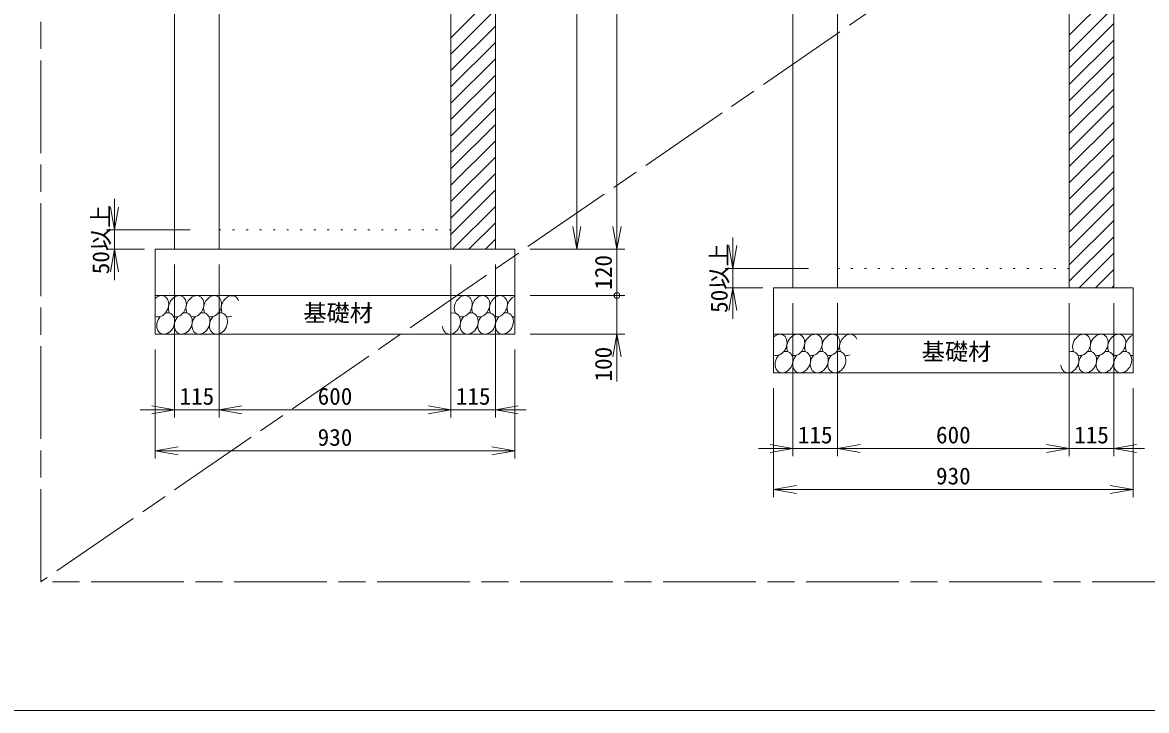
# Model space of a CAD drawing. Units: millimetres, scale not verified. Extents: x 2577 to 21887, y 2787 to 16449.
# Drawn here: x 16480 to 19389, y 2787 to 4568 of the extents above; entities that cross this region are included whole.
import ezdxf
from ezdxf.enums import TextEntityAlignment as Align

# ---------------------------------------------------------------- set-up
doc = ezdxf.new("R2010")
doc.units = ezdxf.units.MM
doc.header["$LTSCALE"] = 20
doc.linetypes.add('CHAIN', pattern=[18.5, 12, -1.5, 3.5, -1.5])
doc.linetypes.add('DOTTED', pattern=[1.75, 0.25, -1.5])
doc.layers.add('Layer1', color=4, linetype='Continuous', lineweight=18)
doc.styles.add('ＭＳ ゴシック-5.0-0.0', font='')
doc.styles.get('ＭＳ ゴシック-5.0-0.0').set_extended_font_data('ＭＳ ゴシック-5.0-0.0')

msp = doc.modelspace()

# ---------------------------------------------------------------- linework, layer by layer
at = {"layer": 'Layer1', "linetype": 'CHAIN'}
for p, q in [((16527.81, 3119.55), (16527.81, 6431.94)), ((21337.61, 6431.94), (16527.81, 3119.55)), ((21337.61, 3119.55), (16527.81, 3119.55))]:
    msp.add_line(p, q, dxfattribs=at)
at = {"layer": 'Layer1'}
for p, q in [((16873.71, 3980.85), (16873.71, 5470.85)), ((17703.71, 3980.85), (17703.71, 5470.85)), ((18018.34, 5470.85), (18018.34, 3980.85)), ((18473.71, 3880.85), (18473.71, 5470.85)), ((19303.71, 3880.85), (19303.71, 5470.85)), ((17914.28, 3980.85), (17914.28, 5330.85)), ((16988.71, 3980.85), (16988.71, 5145.85)), ((17588.71, 3980.85), (17588.71, 5145.85)), ((18588.71, 3880.85), (18588.71, 5145.85)), ((19188.71, 3880.85), (19188.71, 5145.85)), ((17703.71, 4643.17), (17588.71, 4528.17)), ((19303.71, 4649.33), (19188.71, 4534.33)), ((17703.71, 4600.74), (17588.71, 4485.74)), ((19303.71, 4606.91), (19188.71, 4491.91)), ((17703.71, 4558.32), (17588.71, 4443.32)), ((19303.71, 4564.48), (19188.71, 4449.48)), ((17703.71, 4515.89), (17588.71, 4400.89)), ((19303.71, 4522.05), (19188.71, 4407.05)), ((19303.71, 4479.63), (19188.71, 4364.63)), ((17703.71, 4473.46), (17588.71, 4358.46)), ((17703.71, 4431.04), (17588.71, 4316.04)), ((19303.71, 4437.2), (19188.71, 4322.2)), ((19303.71, 4394.77), (19188.71, 4279.77)), ((17703.71, 4388.61), (17588.71, 4273.61)), ((17703.71, 4346.18), (17588.71, 4231.18)), ((19303.71, 4352.35), (19188.71, 4237.35)), ((19303.71, 4309.92), (19188.71, 4194.92)), ((17703.71, 4303.76), (17588.71, 4188.76)), ((17703.71, 4261.33), (17588.71, 4146.33)), ((19303.71, 4267.5), (19188.71, 4152.5)), ((17703.71, 4218.9), (17588.71, 4103.9)), ((19303.71, 4225.07), (19188.71, 4110.07)), ((17703.71, 4176.48), (17588.71, 4061.48)), ((19303.71, 4182.64), (19188.71, 4067.64)), ((17703.71, 4134.05), (17588.71, 4019.05)), ((19303.71, 4140.22), (19188.71, 4025.22)), ((16717.87, 4030.85), (16717.87, 4110.85)), ((16717.87, 4030.85), (16707.45, 4089.93)), ((16717.87, 4030.85), (16728.29, 4089.93)), ((17703.71, 4091.63), (17592.93, 3980.85)), ((19303.71, 4097.79), (19188.71, 3982.79)), ((17703.71, 4049.2), (17635.36, 3980.85)), ((19303.71, 4055.36), (19188.71, 3940.36)), ((16914.35, 4030.85), (16697.87, 4030.85)), ((16717.87, 4030.85), (16717.87, 3980.85)), ((17914.28, 3980.85), (17903.86, 4039.93)), ((17914.28, 3980.85), (17924.7, 4039.93)), ((18018.34, 3980.85), (18007.92, 4039.93)), ((18018.34, 3980.85), (18007.92, 4039.93)), ((18018.34, 3980.85), (18018.34, 4040.85)), ((18018.34, 3980.85), (18028.76, 4039.93)), ((18018.34, 3980.85), (18028.76, 4039.93)), ((17703.71, 4006.77), (17677.78, 3980.85)), ((18317.87, 3930.85), (18307.45, 3989.93)), ((18317.87, 3930.85), (18317.87, 4010.85)), ((18317.87, 3930.85), (18328.29, 3989.93)), ((19303.71, 4012.94), (19188.71, 3897.94)), ((16795.96, 3980.85), (16697.87, 3980.85)), ((16717.87, 3980.85), (16707.45, 3921.76)), ((16717.87, 3980.85), (16728.29, 3921.76)), ((16717.87, 3980.85), (16717.87, 3900.85)), ((16823.71, 3980.85), (17753.71, 3980.85)), ((16823.71, 3860.85), (16823.71, 3980.85)), ((17753.71, 3860.85), (17753.71, 3980.85)), ((17793.71, 3980.85), (17934.28, 3980.85)), ((17793.71, 3980.85), (18038.34, 3980.85)), ((18018.34, 3860.85), (18018.34, 3980.85)), ((19303.71, 3970.51), (19214.04, 3880.85)), ((16873.71, 3940.85), (16873.71, 3544.93)), ((16988.71, 3940.85), (16988.71, 3544.93)), ((17588.71, 3940.85), (17588.71, 3544.93)), ((17703.71, 3940.85), (17703.71, 3544.93)), ((18514.35, 3930.85), (18297.87, 3930.85)), ((18317.87, 3930.85), (18317.87, 3880.85)), ((19303.71, 3928.08), (19256.47, 3880.85)), ((18395.96, 3880.85), (18297.87, 3880.85)), ((18317.87, 3880.85), (18307.45, 3821.76)), ((18317.87, 3880.85), (18328.29, 3821.76)), ((18317.87, 3880.85), (18317.87, 3800.85)), ((18423.71, 3880.85), (19353.71, 3880.85)), ((18423.71, 3760.85), (18423.71, 3880.85)), ((19303.71, 3885.66), (19298.9, 3880.85)), ((19353.71, 3760.85), (19353.71, 3880.85)), ((16823.71, 3860.85), (16823.71, 3760.85)), ((16823.71, 3860.85), (17753.71, 3860.85)), ((17753.71, 3760.85), (17753.71, 3860.85)), ((17793.71, 3860.85), (18038.34, 3860.85)), ((18018.34, 3860.85), (18018.34, 3800.85)), ((18018.34, 3760.85), (18018.34, 3860.85)), ((18018.34, 3860.85), (18018.34, 3800.85)), ((18473.71, 3840.85), (18473.71, 3444.93)), ((18588.71, 3840.85), (18588.71, 3444.93)), ((19188.71, 3840.85), (19188.71, 3444.93)), ((19303.71, 3840.85), (19303.71, 3444.93)), ((17753.71, 3760.85), (16823.71, 3760.85)), ((17793.71, 3760.85), (18038.34, 3760.85)), ((18018.34, 3760.85), (18007.92, 3701.76)), ((18018.34, 3760.85), (18028.76, 3701.76)), ((18018.34, 3638.23), (18018.34, 3760.85)), ((18423.71, 3760.85), (18423.71, 3660.85)), ((18423.71, 3760.85), (19353.71, 3760.85)), ((19353.71, 3660.85), (19353.71, 3760.85)), ((16823.71, 3720.85), (16823.71, 3438.76)), ((17753.71, 3720.85), (17753.71, 3438.76)), ((19353.71, 3660.85), (18423.71, 3660.85)), ((18423.71, 3620.85), (18423.71, 3338.76)), ((19353.71, 3620.85), (19353.71, 3338.76)), ((16784.8, 3564.93), (16873.71, 3564.93)), ((16873.71, 3564.93), (16813.71, 3564.93)), ((16873.71, 3564.93), (16814.62, 3575.35)), ((16873.71, 3564.93), (16814.62, 3575.35)), ((16873.71, 3564.93), (16814.62, 3554.51)), ((16873.71, 3564.93), (16814.62, 3554.51)), ((16988.71, 3564.93), (16873.71, 3564.93)), ((16988.71, 3564.93), (17047.8, 3575.35)), ((16988.71, 3564.93), (17047.8, 3575.35)), ((16988.71, 3564.93), (17047.8, 3554.51)), ((16988.71, 3564.93), (17048.71, 3564.93)), ((17588.71, 3564.93), (16988.71, 3564.93)), ((16988.71, 3564.93), (17047.8, 3554.51)), ((17588.71, 3564.93), (17528.71, 3564.93)), ((17588.71, 3564.93), (17529.62, 3575.35)), ((17588.71, 3564.93), (17529.62, 3575.35)), ((17588.71, 3564.93), (17529.62, 3554.51)), ((17588.71, 3564.93), (17529.62, 3554.51)), ((17703.71, 3564.93), (17588.71, 3564.93)), ((17703.71, 3564.93), (17762.8, 3575.35)), ((17703.71, 3564.93), (17762.8, 3575.35)), ((17703.71, 3564.93), (17762.8, 3554.51)), ((17703.71, 3564.93), (17763.71, 3564.93)), ((17703.71, 3564.93), (17762.8, 3554.51)), ((17783.4, 3564.93), (17703.71, 3564.93)), ((16823.71, 3458.76), (16882.8, 3469.18)), ((17753.71, 3458.76), (17694.62, 3469.18)), ((18384.8, 3464.93), (18473.71, 3464.93)), ((18473.71, 3464.93), (18413.71, 3464.93)), ((18473.71, 3464.93), (18414.62, 3475.35)), ((18473.71, 3464.93), (18414.62, 3475.35)), ((18473.71, 3464.93), (18414.62, 3454.51)), ((18473.71, 3464.93), (18414.62, 3454.51)), ((18588.71, 3464.93), (18473.71, 3464.93)), ((18473.71, 3464.93), (18573.71, 3464.93)), ((18588.71, 3464.93), (18647.8, 3475.35)), ((18588.71, 3464.93), (18647.8, 3475.35)), ((18588.71, 3464.93), (18647.8, 3454.51)), ((18588.71, 3464.93), (18648.71, 3464.93)), ((19188.71, 3464.93), (18588.71, 3464.93)), ((18588.71, 3464.93), (18647.8, 3454.51)), ((19188.71, 3464.93), (19128.71, 3464.93)), ((19188.71, 3464.93), (19129.62, 3475.35)), ((19188.71, 3464.93), (19129.62, 3475.35)), ((19188.71, 3464.93), (19129.62, 3454.51)), ((19188.71, 3464.93), (19129.62, 3454.51)), ((19303.71, 3464.93), (19188.71, 3464.93)), ((19303.71, 3464.93), (19203.71, 3464.93)), ((19303.71, 3464.93), (19362.8, 3475.35)), ((19303.71, 3464.93), (19362.8, 3475.35)), ((19303.71, 3464.93), (19362.8, 3454.51)), ((19303.71, 3464.93), (19363.71, 3464.93)), ((19303.71, 3464.93), (19362.8, 3454.51)), ((19383.4, 3464.93), (19303.71, 3464.93)), ((16823.71, 3458.76), (17753.71, 3458.76)), ((16823.71, 3458.76), (16882.8, 3448.34)), ((17753.71, 3458.76), (17694.62, 3448.34)), ((18423.71, 3358.76), (18482.8, 3369.18)), ((18423.71, 3358.76), (19353.71, 3358.76)), ((18423.71, 3358.76), (18482.8, 3348.34)), ((19353.71, 3358.76), (19294.62, 3369.18)), ((19353.71, 3358.76), (19294.62, 3348.34)), ((2577.44, 2786.81), (21887.41, 2786.81))]:
    msp.add_line(p, q, dxfattribs=at)
at = {"layer": 'Layer1', "linetype": 'DOTTED', "lineweight": 13}
for p, q in [((16988.71, 4030.85), (17588.71, 4030.85)), ((18588.71, 3930.85), (19188.71, 3930.85))]:
    msp.add_line(p, q, dxfattribs=at)
at = {"layer": 'Layer1'}
msp.add_circle((18018.34, 3860.85), 7.43, dxfattribs=at)
for centre, start_param, end_param in [((16835.34, 3833.03), 3.1641089, 7.3535633), ((16880.86, 3833.03), 3.2518953, 8.9063261), ((16926.38, 3833.03), 3.2518953, 8.9063261), ((16971.91, 3833.03), 3.2518953, 8.9063261), ((17017.43, 3833.03), 5.610227, 8.9063261), ((17620.57, 3833.03), 3.2518953, 8.9063261), ((17666.1, 3833.03), 3.2518953, 8.9063261), ((17711.62, 3833.03), 3.2518953, 8.9063261), ((17757.15, 3833.03), 0.6949414, 2.6231408), ((16850.71, 3788.36), 1.1965976, 6.8860585), ((16896.24, 3788.36), 1.1965976, 6.8860585), ((16941.76, 3788.36), 1.1965976, 6.8860585), ((16987.28, 3788.36), 1.1965976, 6.8860585), ((17590.43, 3788.36), 2.1791837, 6.8860585), ((17635.95, 3788.36), 1.1965976, 6.8860585), ((17681.48, 3788.36), 1.1965976, 6.8860585), ((17727, 3788.36), 1.1965976, 6.8860585), ((17017.43, 3833.03), 3.2518953, 3.8893366), ((17757.15, 3833.03), 3.2518953, 3.5395455), ((18435.34, 3733.03), 3.1641089, 7.3535633), ((18480.86, 3733.03), 3.2518953, 8.9063261), ((18526.38, 3733.03), 3.2518953, 8.9063261), ((18571.91, 3733.03), 3.2518953, 8.9063261), ((18617.43, 3733.03), 5.610227, 8.9063261), ((19220.57, 3733.03), 3.2518953, 8.9063261), ((19266.1, 3733.03), 3.2518953, 8.9063261), ((19311.62, 3733.03), 3.2518953, 8.9063261), ((19357.15, 3733.03), 0.6949414, 2.6231408), ((18450.71, 3688.36), 1.1965976, 6.8860585), ((18496.24, 3688.36), 1.1965976, 6.8860585), ((18541.76, 3688.36), 1.1965976, 6.8860585), ((18587.28, 3688.36), 1.1965976, 6.8860585), ((18617.43, 3733.03), 3.2518953, 3.8893366), ((19190.43, 3688.36), 2.1791837, 6.8860585), ((19235.95, 3688.36), 1.1965976, 6.8860585), ((19281.48, 3688.36), 1.1965976, 6.8860585), ((19327, 3688.36), 1.1965976, 6.8860585), ((19357.15, 3733.03), 3.2518953, 3.5395455)]:
    msp.add_ellipse(centre, major_axis=(12.08, 25.9), ratio=0.766667, start_param=start_param, end_param=end_param, dxfattribs=at)

# ---------------------------------------------------------------- texts
at = {"layer": 'Layer1', "color": 7, "style": 'ＭＳ ゴシック-5.0-0.0'}
for s, p in [('50以上', (16717.87, 4005.85)), ('50以上', (18317.87, 3905.85)), ('120', (18018.34, 3920.85)), ('100', (18018.34, 3683.23))]:
    msp.add_text(s, height=43.99, rotation=90, dxfattribs=at).set_placement(p, align=Align.BOTTOM_CENTER)
for s, p in [('基礎材', (17297, 3780.63)), ('基礎材', (18897, 3680.63)), ('115', (16931.21, 3564.93)), ('600', (17288.71, 3564.93)), ('115', (17646.21, 3564.93)), ('115', (18531.21, 3464.93)), ('600', (18888.71, 3464.93)), ('115', (19246.21, 3464.93)), ('930', (17288.71, 3458.76)), ('930', (18888.71, 3358.76))]:
    msp.add_text(s, height=43.99, dxfattribs=at).set_placement(p, align=Align.BOTTOM_CENTER)

doc.saveas('drawing.dxf')
